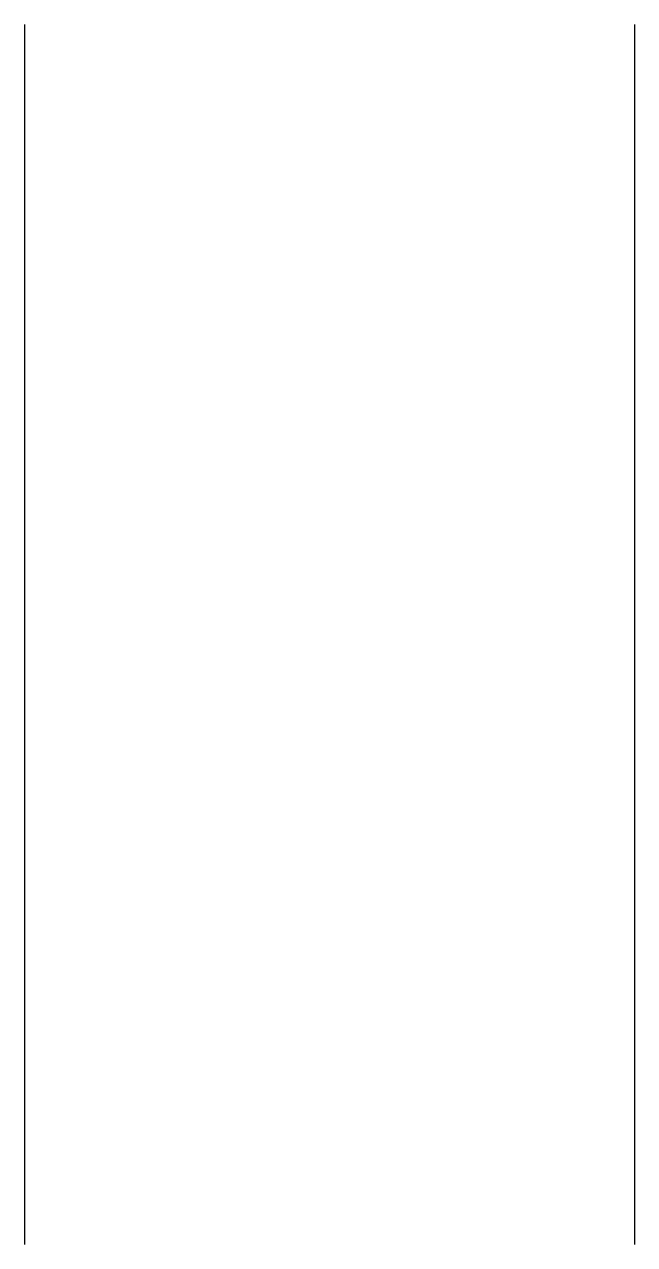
# Model space of a CAD drawing. Header units: metres. Extents: x -0.031 to 0.031, y -0.062 to 0.062.
import ezdxf

# ---------------------------------------------------------------- set-up
doc = ezdxf.new("R2010")
doc.units = ezdxf.units.M

# ---------------------------------------------------------------- blocks, each defined once
blk = doc.blocks.new('F1')
at = {"layer": 'PIP'}
for points in [[(-0.03125, 0.0625), (-0.03125, -0.0625)], [(0.03125, 0.0625), (0.03125, -0.0625)]]:
    blk.add_lwpolyline(points, dxfattribs=at)

msp = doc.modelspace()

# ---------------------------------------------------------------- block references
msp.add_blockref('F1', (0, 0))

doc.saveas('drawing.dxf')
